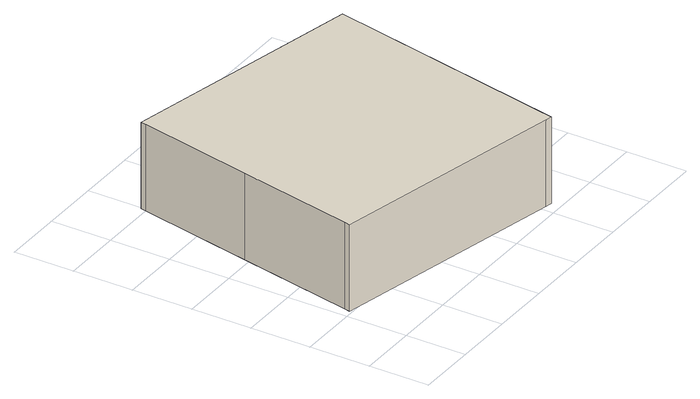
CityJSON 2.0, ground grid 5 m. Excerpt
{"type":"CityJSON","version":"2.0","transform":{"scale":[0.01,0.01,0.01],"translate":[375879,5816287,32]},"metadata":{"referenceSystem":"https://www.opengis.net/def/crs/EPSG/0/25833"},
"CityObjects":{
"building1":{"type":"Building","attributes":{"Gemeindeschluessel":"11000005","BezugspunktDach":"2200","function":"51009_1610","measuredHeight":8.61,"storeysAboveGround":0},"address":[{"country":"Germany","locality":"Berlin"}],"geometry":[{"type":"Solid","lod":"1","boundaries":[[[[0,1,2,3,4,5,6,7,8]],[[9,10,11,12,13,14,15,16,17]],[[9,17,8,7]],[[10,9,7,6]],[[11,10,6,5]],[[12,11,5,4]],[[13,12,4,3]],[[14,13,3,2]],[[15,14,2,1]],[[16,15,1,0]],[[17,16,0,8]]]]}]}
},
"vertices":[
[2054,95,809],[2110,83,809],[2322,1098,809],[2535,2114,809],[494,2548,809],[484,2501,809],[285,1537,809],[85,571,809],[76,526,809],[85,571,85],[285,1537,85],[484,2501,85],[494,2548,85],[2535,2114,85],[2322,1098,85],[2110,83,85],[2054,95,85],[76,526,85]
]}
